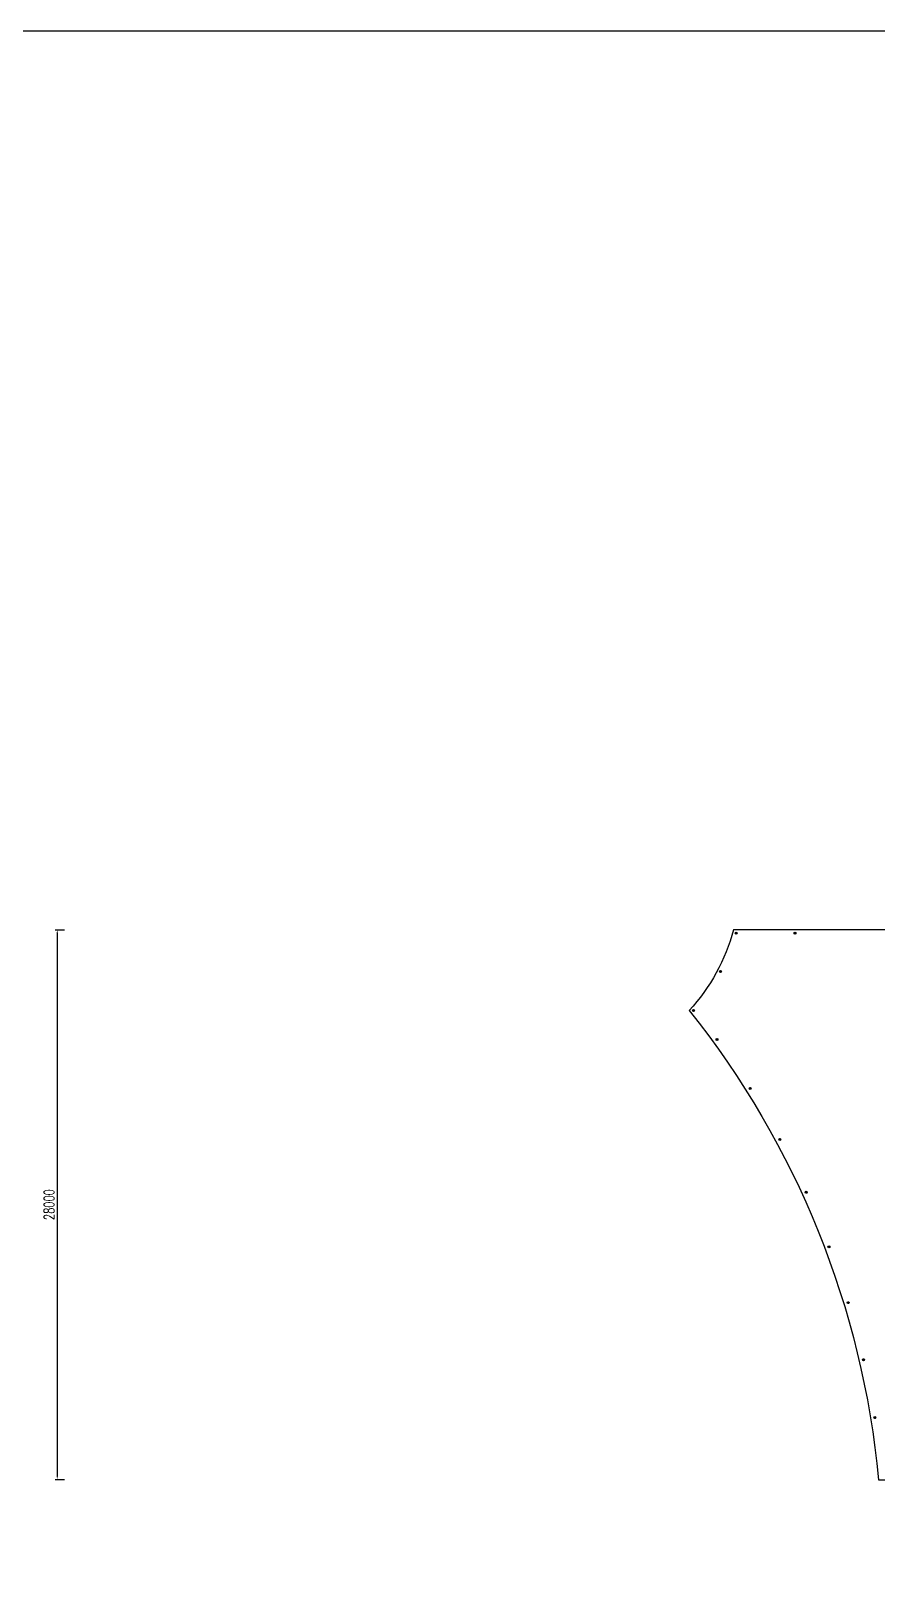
# Model space of a CAD drawing. Extents: x -18540 to 926017, y -610001 to -56924.
# Drawn here: x 553256 to 596364, y -135131 to -56924 of the extents above; entities that cross this region are included whole.
import ezdxf

# ---------------------------------------------------------------- set-up
doc = ezdxf.new("R2010")
doc.units = 0
doc.header["$LTSCALE"] = 10
doc.header["$MEASUREMENT"] = 0
for name, color, linetype in [('L-TEXT文字标注', 7, 'Continuous'), ('L-构造线', 6, 'Continuous'), ('W-STEEL_FRAME钢架', 3, 'Continuous')]:
    doc.layers.add(name, color=color, linetype=linetype)
doc.styles.add('STANDARD_T3', font='simplex.shx', dxfattribs={"width": 0.7, "bigfont": 'gbcbig.shx'})
doc.dimstyles.new('W&&150', dxfattribs={"dimtxt": 525, "dimasz": 150, "dimexe": 375, "dimexo": 450, "dimgap": 150, "dimtad": 1, "dimdec": 0, "dimzin": 0, "dimdsep": 46, "dimtxsty": 'STANDARD_T3', "dimcen": 0.09, "dimclrd": 1, "dimclre": 1, "dimclrt": 7, "dimazin": 2, "dimtfac": 1, "dimtdec": 0, "dimtix": 1, "dimtmove": 2, "dimatfit": 3, "dimfxl": 100, "dimtolj": 1, "dimtzin": 0, "dimarcsym": 0})

# ---------------------------------------------------------------- blocks, each defined once
blk = doc.blocks.new('*D1890')
at = {"layer": 'Defpoints', "color": 0, "transparency": 16777216}
for p in [(553318, -102712), (553318, -130711), (554605, -130711)]:
    blk.add_point(p, dxfattribs=at)
at = {"layer": 'L-TEXT文字标注', "color": 1, "lineweight": -2, "transparency": 16777216}
for p, q in [((554505, -102712), (554980, -102712)), ((554605, -102862), (554605, -130561)), ((554505, -130711), (554980, -130711))]:
    blk.add_line(p, q, dxfattribs=at)
at = {"layer": 'L-TEXT文字标注', "color": 1, "transparency": 16777216}
for points in [[(554580, -102862), (554630, -102862), (554605, -102712)], [(554580, -130561), (554630, -130561), (554605, -130711)]]:
    blk.add_solid(points, dxfattribs=at)
at = {"layer": 'L-TEXT文字标注', "color": 7, "transparency": 16777216, "insert": (554192, -116711), "char_height": 525, "attachment_point": 5, "rotation": 90, "style": 'STANDARD_T3'}
blk.add_mtext('\\A1;28000', dxfattribs=at)
blk = doc.blocks.new('dimaideng')
for p, q in [((564094, -312860), (564168, -312927)), ((564165, -312857), (564096, -312930))]:
    blk.add_line(p, q)
blk.add_circle((564131, -312893), 50)
blk = doc.blocks.new('*U2083')
at = {"rotation": 268.3344565354122}
blk.add_blockref('dimaideng', (332231, 554781), dxfattribs=at)
blk = doc.blocks.new('*U2084')
at = {"color": 0, "linetype": 'ByBlock', "lineweight": -2, "transparency": 16777216}
for p, rotation in [((588036, -294132), 122.0978877411759), ((589545, -296724), 118.2938447066023), ((590878, -299411), 114.4898016720288), ((592030, -302181), 110.6857586374553), ((592996, -305020), 106.8817156028818), ((593771, -307918), 103.0776725683084), ((594353, -310860), 99.27362953373485), ((594737, -313835), 95.4695864991613)]:
    blk.add_blockref('*U2083', p, dxfattribs=dict(at, rotation=rotation))
blk = doc.blocks.new('*U2089')
at = {"rotation": 342.2776238431168}
blk.add_blockref('dimaideng', (-442054, 469704), dxfattribs=at)
blk = doc.blocks.new('*U2090')
at = {"color": 0, "linetype": 'ByBlock', "lineweight": -2, "transparency": 16777216}
for p, rotation in [((586515, -288079), 61.81616940258841), ((585141, -290040), 48.15472043347131)]:
    blk.add_blockref('*U2089', p, dxfattribs=dict(at, rotation=rotation))
blk = doc.blocks.new('*U2091')
at = {"rotation": 47.50915548798444}
blk.add_blockref('dimaideng', (-611778, -204631), dxfattribs=at)
blk = doc.blocks.new('*U2092')
at = {"color": 0, "linetype": 'ByBlock', "lineweight": -2, "transparency": 16777216}
for p in [(0, 0), (3000, 0)]:
    blk.add_blockref('*U2091', p, dxfattribs=at)

msp = doc.modelspace()

# ---------------------------------------------------------------- linework, layer by layer
at = {"layer": 'L-构造线'}
msp.add_lwpolyline([(-6086.7, -56924.3), (818318, -56924.3), (818318, -380806), (-6086.7, -380806)], close=True, dxfattribs=at)
at = {"layer": 'W-STEEL_FRAME钢架'}
msp.add_lwpolyline([(596428.5, -130719.5), (603562.5, -130719.5), (603562.5, -127719.5), (605062.4, -126719.5), (630560.3, -126719.5), (630560.3, -124219.5), (605062.4, -124219.5), (603562.5, -123219.5), (603562.5, -115719.5), (605062.4, -114719.5), (630560.5, -114719.5), (630560.5, -112219.5), (605062.4, -112219.5), (603562.5, -111219.5), (603562.5, -102719.8), (589042.5, -102719.7, -0.1190009), (586792.2, -106820.2, -0.1459322)], format="xyb", close=True, dxfattribs=at)

# ---------------------------------------------------------------- block references
for name, p in [('*U2092', (589174.6, -102884.5)), ('*U2090', (1783.6, 183215.2)), ('*U2084', (1783.6, 183215.2))]:
    msp.add_blockref(name, p)

# ---------------------------------------------------------------- dimensions: what is measured, and where the dimension line sits
at = {"layer": 'L-TEXT文字标注', "color": 3}
dim = msp.add_linear_dim(base=(554604.7, -130711.3), p1=(553318.3, -102711.6), p2=(553318.3, -130711.3), angle=90, dimstyle='W&&150', override={"dimfxlon": 1}, dxfattribs=at)
dim.commit()
dim.dimension.update_dxf_attribs({"geometry": '*D1890', "text_midpoint": (554192.2, -116711.4)})

doc.saveas('drawing.dxf')
